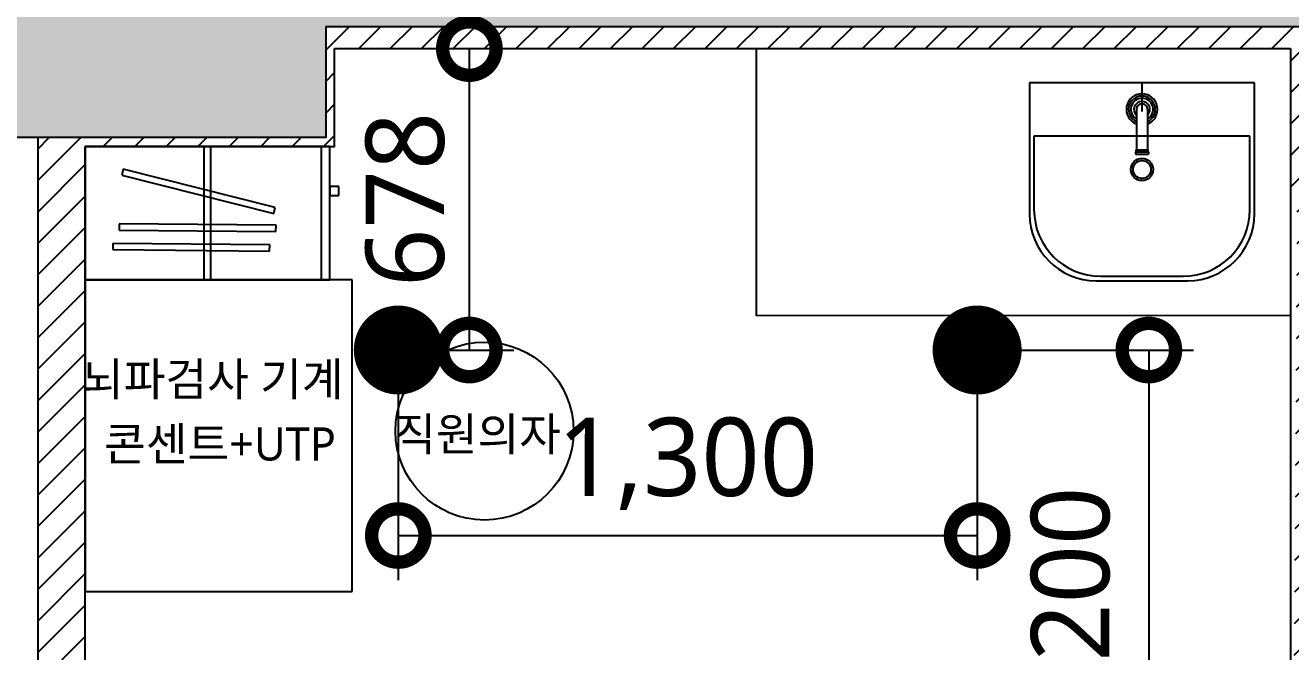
# Model space of a CAD drawing. Header units: metres. Extents: x 11578468 to 47831421, y -58341524 to -14256839.
# Drawn here: x 23750029 to 23752871, y -29035706 to -29034298 of the extents above; entities that cross this region are included whole.
import ezdxf
from ezdxf.enums import TextEntityAlignment as Align

# ---------------------------------------------------------------- set-up
doc = ezdxf.new("R2010")
doc.units = ezdxf.units.M
doc.header["$LTSCALE"] = 50
doc.header["$MEASUREMENT"] = 0
doc.layers.get('0').update_dxf_attribs({"linetype": 'CONTINUOUS'})
doc.layers.get('DEFPOINTS').update_dxf_attribs({"linetype": 'CONTINUOUS'})
for name, color, linetype in [('03-TEXT', 3, 'CONTINUOUS'), ('CO-DOOR', 8, 'CONTINUOUS'), ('S-DIM', 7, 'CONTINUOUS'), ('wall', 3, 'CONTINUOUS')]:
    doc.layers.add(name, color=color, linetype=linetype)
doc.styles.add('DAWIN', font='NanumSquareR.ttf')
doc.styles.add('맑은 고딕', font='malgun.ttf')
doc.dimstyles.new('80', dxfattribs={"dimscale": 80, "dimtxt": 2.2, "dimasz": 3, "dimexe": 1.25, "dimexo": 0.625, "dimtad": 1, "dimdec": 0, "dimzin": 0, "dimdsep": 46, "dimlunit": 6, "dimtxsty": 'DAWIN', "dimblk1": 'DOTSMALL', "dimblk2": 'DOTSMALL', "dimsah": 1, "dimcen": 0.001, "dimclrd": 1, "dimclre": 1, "dimclrt": 3, "dimadec": 0, "dimazin": 0, "dimtfac": 1, "dimtdec": 0, "dimtix": 1, "dimtmove": 2, "dimatfit": 3, "dimldrblk": 'DOTSMALL', "dimfxl": 1.25, "dimtolj": 1, "dimtzin": 0, "dimarcsym": 0})
pattern_1 = [(45, (35200, -25360), (-35.35533906, 35.35533906), [])]

# ---------------------------------------------------------------- blocks, each defined once
blk = doc.blocks.new('슬하_전기')
at = {"layer": 'CO-DOOR'}
h = blk.add_hatch(color=256, dxfattribs=at)
h.dxf.hatch_style = 1
h.paths.add_polyline_path([(11573349.8, -14326146.7), (11557549.8, -14326146.7), (11557549.8, -14341751.7), (11557749.8, -14341751.7), (11557749.8, -14341136.7), (11557909.8, -14341136.7), (11557909.8, -14340351.7), (11557749.8, -14340351.7), (11557749.8, -14330996.7), (11560649.8, -14330996.7), (11560649.8, -14330796.7), (11557749.8, -14330796.7), (11557749.8, -14326346.7), (11560449.8, -14326346.7), (11560449.8, -14329796.7), (11560649.8, -14329796.7), (11560649.8, -14326346.7), (11565749.8, -14326346.7), (11565749.8, -14329396.7), (11565949.8, -14329396.7), (11565949.8, -14326346.7), (11569149.8, -14326346.7), (11569149.8, -14329396.7), (11569349.8, -14329396.7), (11569349.8, -14328646.7), (11569949.8, -14328646.7), (11569949.8, -14328557.2), (11569939.8, -14328557.2), (11569939.8, -14328517.2), (11569949.8, -14328446.7), (11569349.8, -14328446.7), (11569349.8, -14326346.7), (11571549.8, -14326346.7), (11571549.8, -14328446.7), (11570949.8, -14328446.7), (11570949.8, -14328517.2), (11570959.8, -14328517.2), (11570959.8, -14328571.7), (11570949.8, -14328571.7), (11570949.8, -14328646.7), (11571749.8, -14328646.7), (11571749.8, -14328151.7), (11574897.8, -14328151.7), (11574897.8, -14327746.7), (11571749.8, -14327746.7), (11571749.8, -14326346.7), (11573349.8, -14326346.7)])
h.paths.add_polyline_path([(11565549.8, -14330996.7), (11570049.8, -14330996.7), (11570049.8, -14330796.7), (11564799.8, -14330796.7), (11564799.8, -14330821.7), (11564799.8, -14330971.7), (11564799.8, -14330996.7), (11564799.8, -14331246.7), (11565549.8, -14331246.7)], flags=17)
h.paths.add_polyline_path([(11571829.8, -14330796.7), (11571549.8, -14330796.7), (11571049.8, -14330796.7), (11571049.8, -14330996.7), (11571049.8, -14331306.7), (11571829.8, -14331306.7)], flags=17)
h.paths.add_polyline_path([(11578227.8, -14326146.7), (11577349.8, -14326146.7), (11577349.8, -14326346.7), (11577349.8, -14326946.7), (11578027.8, -14326946.7), (11578027.8, -14327746.7), (11577547.8, -14327746.7), (11577547.8, -14328046.7), (11578027.8, -14328046.7), (11578027.8, -14328046.7), (11578227.8, -14328046.7)])
h.paths.add_polyline_path([(11578227.8, -14328896.7), (11578077.8, -14328896.7), (11578027.8, -14328896.7), (11578027.8, -14329646.7), (11578227.8, -14329646.7)])
h.paths.add_polyline_path([(11578227.8, -14330196.7), (11578077.8, -14330196.7), (11578027.8, -14330196.7), (11578027.8, -14330355.7), (11577465.8, -14330355.7), (11577465.8, -14331196.7), (11578027.8, -14331196.7), (11578027.8, -14331296.7), (11578227.8, -14331296.7)])
h.paths.add_polyline_path([(11578227.8, -14332526.7), (11578077.8, -14332526.7), (11578027.8, -14332526.7), (11578027.8, -14333091.7), (11578227.8, -14333091.7)])
h.paths.add_polyline_path([(11577949.8, -14337701.7), (11577349.8, -14337701.7), (11577349.8, -14338401.7), (11577949.8, -14338401.7)])
h.paths.add_polyline_path([(11572906.8, -14340321.7), (11572426.8, -14340321.7), (11572426.8, -14341101.7), (11572906.8, -14341101.7)], flags=17)
h.paths.add_polyline_path([(11565399.8, -14340036.7), (11564914.8, -14340036.7), (11564914.8, -14340811.7), (11565399.8, -14340811.7)], flags=17)
h = blk.add_hatch(dxfattribs=at)
h.set_pattern_fill('_USER', color=256, scale=50, angle=45, pattern_type=0)
h.set_pattern_definition(pattern_1)
h.paths.add_polyline_path([(11563603.8, -14330996.7), (11563498.8, -14330996.7), (11563498.8, -14333601.7), (11563398.8, -14333601.7), (11563398.8, -14333706.7), (11563498.8, -14333706.7), (11563603.8, -14333706.7)])
h.paths.add_polyline_path([(11559696, -14329805.8), (11559995, -14329805.8), (11559995, -14329603.3), (11559696, -14329603.3)])
h.paths.add_polyline_path([(11567716.8, -14333601.7), (11567616.8, -14333601.7), (11567616.8, -14333706.7), (11567716.8, -14333706.7), (11567821.8, -14333706.7), (11567821.8, -14331376.7), (11567807.3, -14331376.7, -1), (11567732.3, -14331376.7)], flags=17)
h = blk.add_hatch(dxfattribs=at)
h.set_pattern_fill('_USER', color=256, scale=50, angle=45, pattern_type=0)
h.set_pattern_definition(pattern_1)
h.paths.add_polyline_path([(11568199.8, -14330996.7), (11565549.8, -14330996.7), (11565549.8, -14331246.7), (11564903.8, -14331246.7), (11564903.8, -14333706.7), (11566716.8, -14333706.7), (11566716.8, -14333601.7), (11565008.8, -14333601.7), (11565008.8, -14331266.7), (11565569.8, -14331266.7), (11565569.8, -14331046.7), (11567716.8, -14331046.7), (11567716.8, -14331376.7), (11567732.3, -14331376.7, -1), (11567807.3, -14331376.7), (11567821.8, -14331376.7), (11567821.8, -14331046.7), (11568199.8, -14331046.7)])
h.paths.add_polyline_path([(11570049.8, -14330996.7), (11568824.8, -14330996.7), (11568824.8, -14331046.7), (11570049.8, -14331046.7)])
h.paths.add_polyline_path([(11571049.8, -14330996.7), (11571029.8, -14330996.7), (11571029.8, -14331396.7), (11571049.8, -14331396.7), (11571049.8, -14331306.7)])
for p, q in [((11565549.8, -14330996.7), (11570049.8, -14330996.7)), ((11565569.8, -14331046.7), (11567716.8, -14331046.7)), ((11566517, -14331047.1), (11567716.8, -14331046.7)), ((11566517, -14331647.1), (11566517, -14331047.1)), ((11567716.8, -14331046.7), (11567716.8, -14333601.7)), ((11567716.8, -14331046.7), (11567716.8, -14331646.7)), ((11567130.6, -14331123.4), (11567130.6, -14331418.4)), ((11567635.6, -14331123.4), (11567130.6, -14331123.4)), ((11567383.1, -14331123.4), (11567383.1, -14331188.4)), ((11567635.6, -14331418.4), (11567635.6, -14331123.4)), ((11567370.6, -14331183.4), (11567370.6, -14331273.9)), ((11567395.6, -14331183.4), (11567395.6, -14331273.9)), ((11567140.6, -14331243.4), (11567140.6, -14331408.4)), ((11567625.6, -14331243.4), (11567140.6, -14331243.4)), ((11567625.6, -14331408.4), (11567625.6, -14331243.4)), ((11565559.3, -14331266.7), (11565009.3, -14331266.7)), ((11565009.3, -14331266.7), (11565009.3, -14331566.7)), ((11565276.8, -14331566.7), (11565276.8, -14331266.7)), ((11565291.8, -14331566.7), (11565291.8, -14331266.7)), ((11565539.3, -14331266.7), (11565539.3, -14331566.7)), ((11565559.3, -14331566.7), (11565559.3, -14331266.7)), ((11567368.6, -14331278.9), (11567368.6, -14331283.9)), ((11567368.6, -14331278.9), (11567397.6, -14331278.9)), ((11567368.6, -14331283.9), (11567397.6, -14331283.9)), ((11567369.6, -14331273.9), (11567369.6, -14331278.9)), ((11567369.6, -14331273.9), (11567396.6, -14331273.9)), ((11567396.6, -14331273.9), (11567396.6, -14331278.9)), ((11567397.6, -14331278.9), (11567397.6, -14331283.9)), ((11565095.1, -14331317.5), (11565091.7, -14331331.1)), ((11565436.6, -14331403.9), (11565095.1, -14331317.5)), ((11565091.7, -14331331.1), (11565433.1, -14331417.5)), ((11565579.3, -14331356.7), (11565559.3, -14331356.7)), ((11565559.3, -14331356.7), (11565559.3, -14331376.7)), ((11565559.3, -14331376.7), (11565579.3, -14331376.7)), ((11565579.3, -14331376.7), (11565579.3, -14331356.7)), ((11565433.1, -14331417.5), (11565436.6, -14331403.9)), ((11565086, -14331440.7), (11565085.9, -14331454.7)), ((11565085.9, -14331454.7), (11565438.1, -14331457.8)), ((11565438.2, -14331443.8), (11565086, -14331440.7)), ((11565438.1, -14331457.8), (11565438.2, -14331443.8)), ((11565071.9, -14331484.6), (11565071.8, -14331498.6)), ((11565424, -14331487.7), (11565071.9, -14331484.6)), ((11565423.9, -14331501.7), (11565424, -14331487.7)), ((11565071.8, -14331498.6), (11565423.9, -14331501.7)), ((11565009.3, -14331566.7), (11565559.3, -14331566.7)), ((11565609.3, -14331566.7), (11565009.3, -14331566.7)), ((11565009.3, -14331566.7), (11565009.3, -14332266.7)), ((11565609.3, -14332266.7), (11565609.3, -14331566.7)), ((11567280.6, -14331568.4), (11567485.6, -14331568.4)), ((11567290.6, -14331558.4), (11567475.6, -14331558.4)), ((11567716.8, -14331646.7), (11566517, -14331647.1)), ((11565009.3, -14332266.7), (11565609.3, -14332266.7))]:
    blk.add_line(p, q, dxfattribs=at)
for points in [[(11565549.8, -14330996.7), (11565549.8, -14331246.7), (11564799.8, -14331246.7), (11564799.8, -14330796.7)], [(11565008.8, -14331266.7), (11565569.8, -14331266.7), (11565569.8, -14331046.7)], [(11565008.8, -14331266.7), (11565008.8, -14333601.7), (11566716.8, -14333601.7), (11566716.8, -14333706.7), (11564903.8, -14333706.7), (11564903.8, -14331246.7)]]:
    blk.add_lwpolyline(points, dxfattribs=at)
for centre, radius in [((11567383.1, -14331318.4), 25), ((11567383.1, -14331318.4), 20), ((11565906.5, -14331906.2), 200)]:
    blk.add_circle(centre, radius, dxfattribs=at)
for centre, radius, start, end in [((11567383.1, -14331183.4), 35, 290.9248, 249.0751), ((11567383.1, -14331183.4), 30, 294.6243, 245.3757), ((11567383.1, -14331183.4), 25, 300, 240), ((11567383.1, -14331183.4), 18, 313.9829, 226.017), ((11567383.1, -14331183.4), 12.5, 360, 180), ((11567280.6, -14331418.4), 150, 180, 270), ((11567290.6, -14331408.4), 150, 180, 270), ((11567475.6, -14331408.4), 150, 270, 0), ((11567485.6, -14331418.4), 150, 270, 0)]:
    blk.add_arc(centre, radius, start, end, dxfattribs=at)
at = {"layer": 'CO-DOOR', "style": '맑은 고딕'}
for s, p in [('뇌파검사 기계', (11565002.5, -14331752.5)), ('콘센트+UTP', (11565052.1, -14331897.9)), ('직원의자', (11565703.4, -14331875.7))]:
    blk.add_text(s, height=74.67, dxfattribs=at).set_placement(p, align=Align.TOP_LEFT)
blk = doc.blocks.new('6dlscl')
at = {"layer": '03-TEXT', "color": 10, "const_width": 100}
blk.add_lwpolyline([(11557221.8, -14273734, 1), (11557221.8, -14273834, 1)], format="xyb", close=True, dxfattribs=at)
blk = doc.blocks.new('_DOTSMALL')
at = {"color": 0, "linetype": 'ByBlock', "const_width": 0.5}
blk.add_lwpolyline([(-0.0625, 0, 1), (0.0625, 0, 1)], format="xyb", close=True, dxfattribs=at)
blk = doc.blocks.new('*D2749')
at = {"layer": 'DEFPOINTS', "color": 0}
for p in [(23750866.8, -29034350.6), (23751026.4, -29034350.6), (23750866.8, -29035028.1)]:
    blk.add_point(p, dxfattribs=at)
at = {"layer": 'S-DIM', "color": 1, "lineweight": -2, "ltscale": 10}
for p, q in [((23750916.8, -29034350.6), (23751126.4, -29034350.6)), ((23751026.4, -29035028.1), (23751026.4, -29034350.6)), ((23750916.8, -29035028.1), (23751126.4, -29035028.1))]:
    blk.add_line(p, q, dxfattribs=at)
at = {"layer": 'S-DIM', "color": 1, "lineweight": -2, "xscale": 240, "yscale": 240, "zscale": 240}
for p, rotation in [((23751026.4, -29034350.6), 90), ((23751026.4, -29035028.1), 270)]:
    blk.add_blockref('_DOTSMALL', p, dxfattribs=dict(at, rotation=rotation))
at = {"layer": 'S-DIM', "color": 3, "ltscale": 10, "insert": (23750882.5, -29034689.3), "char_height": 176, "attachment_point": 5, "rotation": 90, "style": 'DAWIN'}
blk.add_mtext('\\A1;678', dxfattribs=at)
blk = doc.blocks.new('*D2750')
at = {"layer": 'DEFPOINTS', "color": 0}
for p in [(23750866.8, -29035028.1), (23752166.8, -29035028.1), (23752166.8, -29035445)]:
    blk.add_point(p, dxfattribs=at)
at = {"layer": 'S-DIM', "color": 1, "lineweight": -2, "ltscale": 10}
for p, q in [((23750866.8, -29035078.1), (23750866.8, -29035545)), ((23752166.8, -29035078.1), (23752166.8, -29035545)), ((23750866.8, -29035445), (23752166.8, -29035445))]:
    blk.add_line(p, q, dxfattribs=at)
at = {"layer": 'S-DIM', "color": 1, "lineweight": -2, "xscale": 240, "yscale": 240, "zscale": 240, "rotation": 180}
blk.add_blockref('_DOTSMALL', (23750866.8, -29035445), dxfattribs=at)
at = {"layer": 'S-DIM', "color": 1, "lineweight": -2, "xscale": 240, "yscale": 240, "zscale": 240}
blk.add_blockref('_DOTSMALL', (23752166.8, -29035445), dxfattribs=at)
at = {"layer": 'S-DIM', "color": 3, "ltscale": 10, "insert": (23751516.8, -29035284), "char_height": 176, "attachment_point": 5, "style": 'DAWIN'}
blk.add_mtext('\\A1;1,300', dxfattribs=at)
blk = doc.blocks.new('*D2753')
at = {"layer": 'DEFPOINTS', "color": 0}
for p in [(23752166.8, -29035028.1), (23752166.8, -29036228.1), (23752552.5, -29036228.1)]:
    blk.add_point(p, dxfattribs=at)
at = {"layer": 'S-DIM', "color": 1, "lineweight": -2, "ltscale": 10}
for p, q in [((23752216.8, -29035028.1), (23752652.5, -29035028.1)), ((23752552.5, -29035028.1), (23752552.5, -29036228.1)), ((23752216.8, -29036228.1), (23752652.5, -29036228.1))]:
    blk.add_line(p, q, dxfattribs=at)
at = {"layer": 'S-DIM', "color": 1, "lineweight": -2, "xscale": 240, "yscale": 240, "zscale": 240}
for p, rotation in [((23752552.5, -29035028.1), 90), ((23752552.5, -29036228.1), 270)]:
    blk.add_blockref('_DOTSMALL', p, dxfattribs=dict(at, rotation=rotation))
at = {"layer": 'S-DIM', "color": 3, "ltscale": 10, "insert": (23752391.6, -29035628.1), "char_height": 176, "attachment_point": 5, "rotation": 90, "style": 'DAWIN'}
blk.add_mtext('\\A1;1,200', dxfattribs=at)

msp = doc.modelspace()

# ---------------------------------------------------------------- block references
for p in [(12193645, -14761244.1), (12194945, -14761244.1)]:
    msp.add_blockref('6dlscl', p)
at = {"layer": 'wall'}
msp.add_blockref('슬하_전기', (12185153.9, -14703303.9), dxfattribs=at)

# ---------------------------------------------------------------- dimensions: what is measured, and where the dimension line sits
at = {"layer": 'S-DIM', "ltscale": 10}
for base, p1, p2, picture, middle in [((23751026.4072699, -29034350.5665849), (23750866.7942109, -29035028.0665849), (23750866.7942109, -29034350.5665849), '*D2749', (23750882.5071273, -29034689.3165849)), ((23752552.5, -29036228.1), (23752166.8, -29035028.1), (23752166.8, -29036228.1), '*D2753', (23752391.6, -29035628.1))]:
    dim = msp.add_linear_dim(base=base, p1=p1, p2=p2, angle=90, dimstyle='80', dxfattribs=at)
    dim.commit()
    dim.dimension.update_dxf_attribs({"geometry": picture, "text_midpoint": middle})
dim = msp.add_linear_dim(base=(23752166.8, -29035445), p1=(23750866.8, -29035028.1), p2=(23752166.8, -29035028.1), dimstyle='80', dxfattribs=at)
dim.commit()
dim.dimension.update_dxf_attribs({"geometry": '*D2750', "text_midpoint": (23751516.8, -29035284)})

doc.saveas('drawing.dxf')
